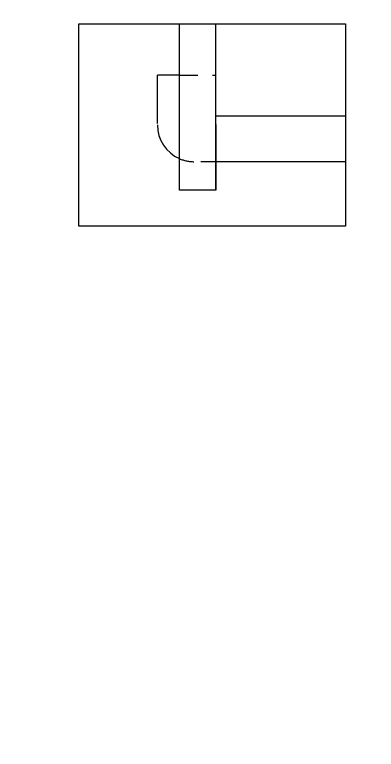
# Model space of a CAD drawing. Header units: inches. Extents: x -20.7 to 76.3, y -55.2 to 19.1.
# Drawn here: x 0.084 to 2.544, y -32.463 to -27.464 of the extents above; entities that cross this region are included whole.
import ezdxf

# ---------------------------------------------------------------- set-up
doc = ezdxf.new("R2010")
doc.units = ezdxf.units.IN
doc.header["$MEASUREMENT"] = 0
for name, pattern in [('AI-Linetype-56', [0.187557, 0.125038, -0.062519]), ('AI-Linetype-57', [0.075023, 0.050015, -0.025008]), ('AI-Linetype-58', [0.075023, 0.050015, -0.025008])]:
    doc.linetypes.add(name, pattern=pattern)
doc.layers.add('G-ANNO-TTLB', color=7, linetype='Continuous', lineweight=0)
doc.layers.add('TYVEK', color=7, linetype='Continuous', lineweight=0)

msp = doc.modelspace()

# ---------------------------------------------------------------- hatches: boundary and pattern name
at = {"layer": 'G-ANNO-TTLB', "true_color": 0xff00ff, "transparency": 33554687}
h = msp.add_hatch(color=6, dxfattribs=at)
edge = h.paths.add_edge_path()
edge.add_spline(control_points=[(20.0382, -55.2136), (20.0382, -55.2136), (-20.6495, -55.2136), (-20.6495, -55.2136), (-20.6495, -55.2136), (-20.6495, -21.0886), (-20.6495, -21.0886), (-20.6495, -21.0886), (20.0382, -21.0886), (20.0382, -21.0886), (20.0382, -21.0886), (20.0382, -55.2136), (20.0382, -55.2136)], knot_values=[0, 0, 0, 0, 1, 1, 1, 2, 2, 2, 3, 3, 3, 4, 4, 4, 4], degree=3, periodic=0)
edge = h.paths.add_edge_path()
edge.add_spline(control_points=[(-20.5245, -21.2136), (-20.5245, -21.2136), (-20.5245, -55.0886), (-20.5245, -55.0886), (-20.5245, -55.0886), (19.9132, -55.0886), (19.9132, -55.0886), (19.9132, -55.0886), (19.9132, -21.2136), (19.9132, -21.2136), (19.9132, -21.2136), (-20.5245, -21.2136), (-20.5245, -21.2136)], knot_values=[0, 0, 0, 0, 1, 1, 1, 2, 2, 2, 3, 3, 3, 4, 4, 4, 4], degree=3, periodic=0)
edge.add_line((-20.5245, -21.2136), (-20.5245, -21.2136))

# ---------------------------------------------------------------- linework, layer by layer
at = {"layer": 'G-ANNO-TTLB'}
for points in [[(20.0382, -55.2136), (20.0382, -55.2136), (-20.6495, -55.2136), (-20.6495, -55.2136), (-20.6495, -55.2136), (-20.6495, -21.0886), (-20.6495, -21.0886), (-20.6495, -21.0886), (20.0382, -21.0886), (20.0382, -21.0886), (20.0382, -21.0886), (20.0382, -55.2136), (20.0382, -55.2136)], [(-20.5245, -21.2136), (-20.5245, -21.2136), (-20.5245, -55.0886), (-20.5245, -55.0886), (-20.5245, -55.0886), (19.9132, -55.0886), (19.9132, -55.0886), (19.9132, -55.0886), (19.9132, -21.2136), (19.9132, -21.2136), (19.9132, -21.2136), (-20.5245, -21.2136), (-20.5245, -21.2136)]]:
    msp.add_open_spline(points, degree=3, knots=[0, 0, 0, 0, 1, 1, 1, 2, 2, 2, 3, 3, 3, 4, 4, 4, 4], dxfattribs=at)
at = {"layer": 'TYVEK', "color": 1, "lineweight": 25, "true_color": 0xff0000}
for p, q in [((1.2049, -28.6582), (1.2049, -27.5263)), ((1.4512, -28.6582), (1.4512, -27.5263)), ((1.4512, -28.2121), (1.4512, -28.6582)), ((1.4512, -28.6582), (1.2049, -28.6582))]:
    msp.add_line(p, q, dxfattribs=at)
at = {"layer": 'TYVEK', "color": 18, "lineweight": 25, "true_color": 0x000000}
for p, q in [((1.055, -28.2041), (1.055, -27.8763)), ((1.2049, -27.8763), (1.055, -27.8763)), ((1.4512, -28.1515), (2.335, -28.1515)), ((2.335, -28.4648), (1.4512, -28.4648))]:
    msp.add_line(p, q, dxfattribs=at)
at = {"layer": 'TYVEK', "color": 18, "linetype": 'AI-Linetype-56', "lineweight": 25, "true_color": 0x000000}
msp.add_line((1.2049, -27.8763), (1.4512, -27.8763), dxfattribs=at)
at = {"layer": 'TYVEK', "color": 18, "linetype": 'AI-Linetype-58', "lineweight": 25, "true_color": 0x000000}
msp.add_line((1.4512, -28.4648), (1.3049, -28.4648), dxfattribs=at)
at = {"layer": 'TYVEK', "color": 18, "lineweight": 25, "true_color": 0x000000}
msp.add_lwpolyline([(2.335, -28.9038), (0.5212, -28.9038), (0.5212, -27.5263), (2.335, -27.5263)], close=True, dxfattribs=at)
msp.add_open_spline([(1.055, -28.2147), (1.055, -28.3141), (1.1138, -28.4041), (1.2049, -28.4439)], degree=3, dxfattribs=at)
at = {"layer": 'TYVEK', "color": 18, "linetype": 'AI-Linetype-57', "lineweight": 25, "true_color": 0x000000}
msp.add_open_spline([(1.2049, -28.4439), (1.2365, -28.4577), (1.2705, -28.4648), (1.3049, -28.4648)], degree=3, dxfattribs=at)

doc.saveas('drawing.dxf')
